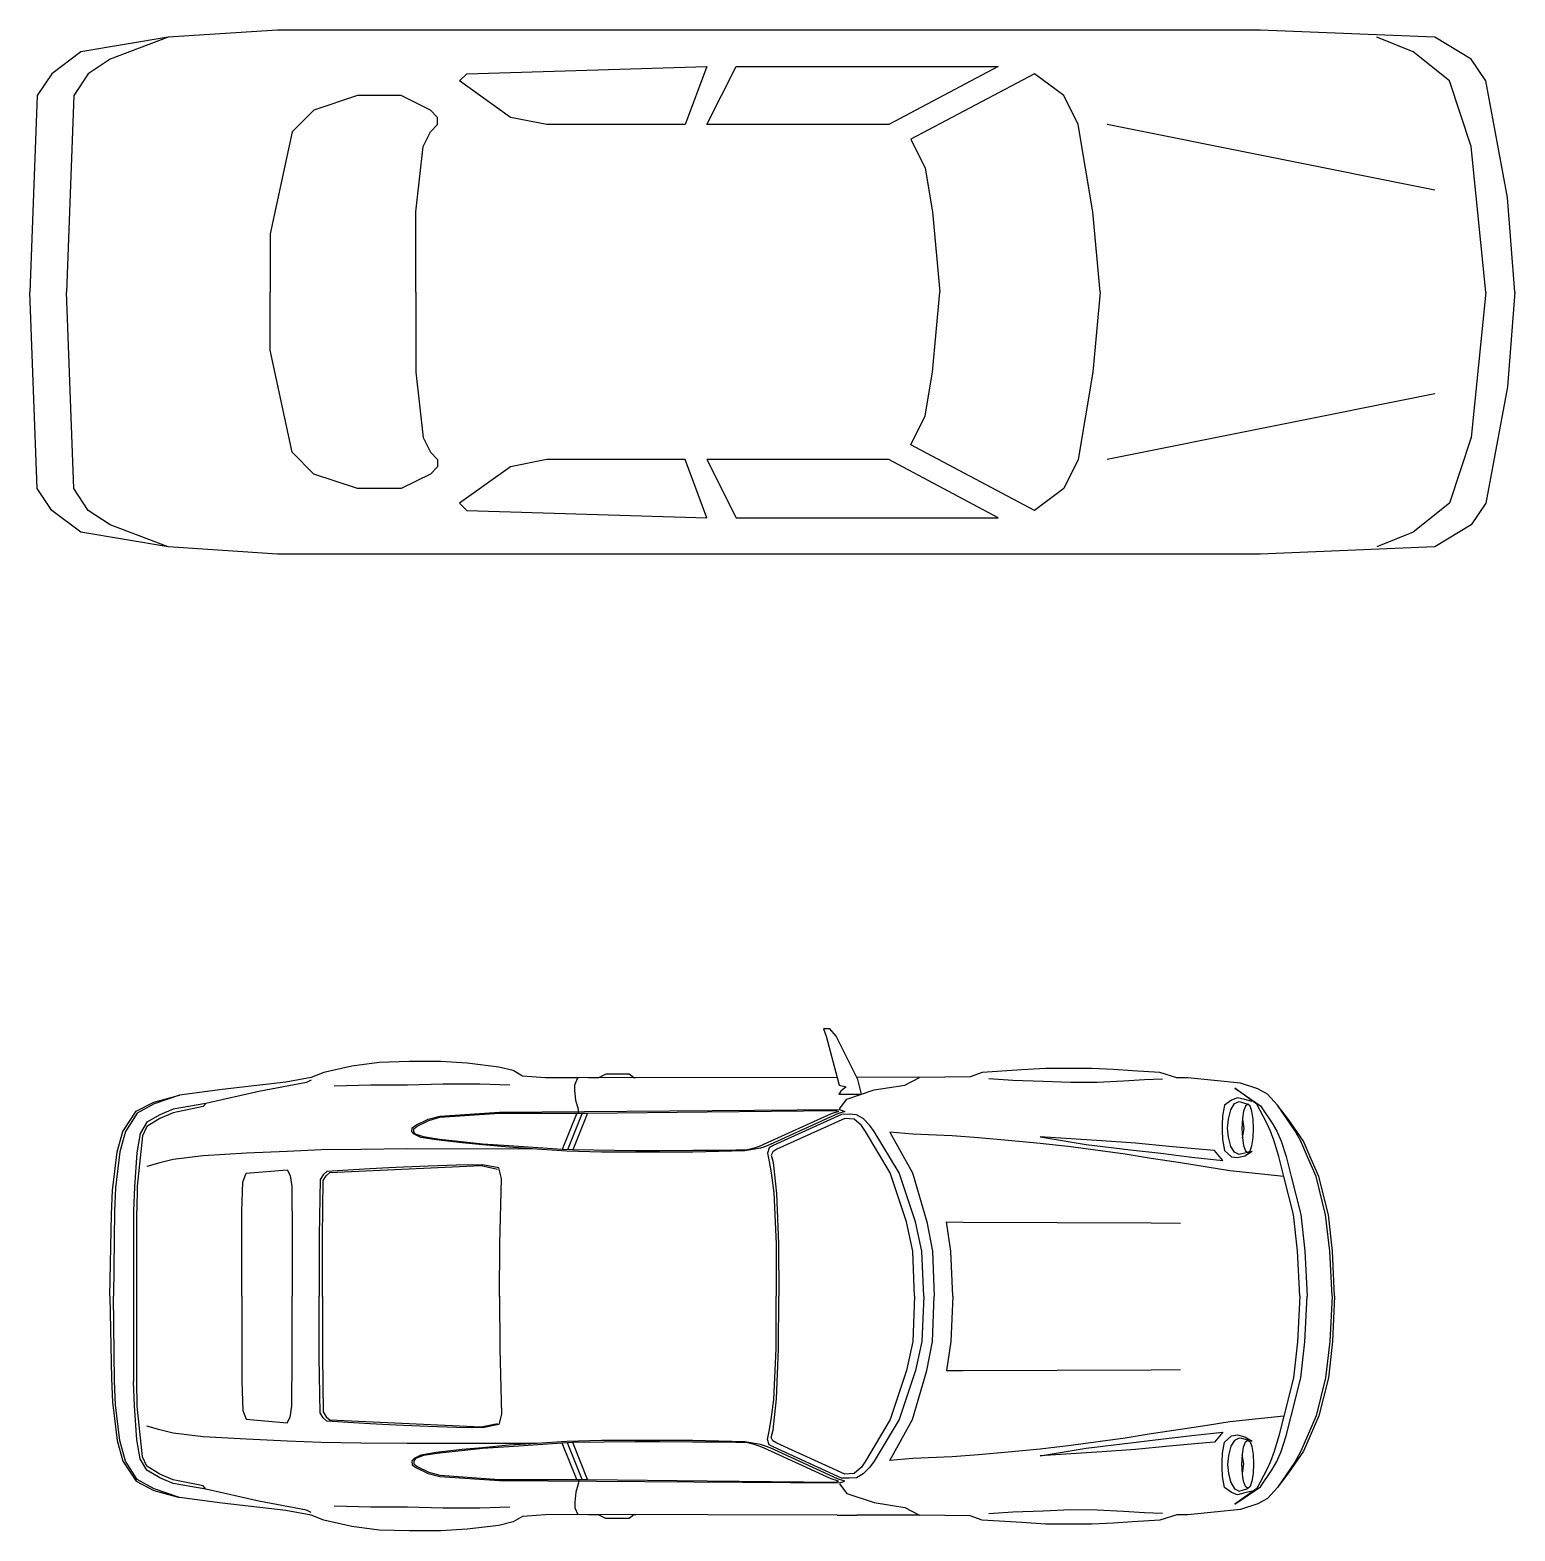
# Model space of a CAD drawing. Extents: x -2207 to 28703, y -11940 to 7083.
# Drawn here: x 8027 to 11520, y 3552 to 7083 of the extents above; entities that cross this region are included whole.
import ezdxf

# ---------------------------------------------------------------- set-up
doc = ezdxf.new("R2010")
doc.units = 0
doc.header["$MEASUREMENT"] = 0
doc.layers.add('2D', color=7, linetype='CONTINUOUS')
doc.layers.add('INSERT', color=7, linetype='CONTINUOUS')

# ---------------------------------------------------------------- blocks, each defined once
blk = doc.blocks.new('C-2CAR09')
at = {"layer": '2D', "color": 0, "linetype": 'BYBLOCK'}
for p, q in [((355.7, 629.6), (340.9, 629.6)), ((340.9, 629.6), (347.3, 612.7)), ((347.3, 612.7), (373.2, 515.2)), ((370.6, 612.7), (355.7, 629.6)), ((421.8, 510.3), (370.6, 612.7)), ((-768.2, 542.3), (-834.3, 527.4)), ((-704.2, 550.7), (-768.2, 542.3)), ((-633.8, 552.8), (-704.2, 550.7)), ((-559.3, 552.8), (-633.8, 552.8)), ((-497.3, 548.7), (-559.3, 552.8)), ((-422.8, 540), (-497.3, 548.7)), ((-388.7, 531.5), (-422.8, 540)), ((-367.2, 518.7), (-388.7, 531.5)), ((807.7, 533), (714, 527.1)), ((863.3, 536.5), (807.7, 533)), ((922.9, 536.5), (863.3, 536.5)), ((972.1, 536.5), (922.9, 536.5)), ((1023.1, 534.4), (972.1, 536.5)), ((1067.9, 530.9), (1023.1, 534.4)), ((1131.9, 527.1), (1067.9, 530.9)), ((-923.9, 504.7), (-1073.2, 487.3)), ((-874.7, 503.6), (-987.1, 482.3)), ((-864.2, 515.2), (-923.9, 504.7)), ((-864.2, 509.4), (-874.7, 503.6)), ((-834.3, 527.4), (-864.2, 515.2)), ((-723.7, 497), (-810.1, 494.7)), ((-637.5, 497), (-723.7, 497)), ((-554.3, 499.4), (-637.5, 497)), ((-467, 499.4), (-554.3, 499.4)), ((-396.6, 497), (-467, 499.4)), ((-312.5, 514.6), (-367.2, 518.7)), ((-237.1, 514.3), (-312.5, 514.6)), ((-243.5, 498.3), (-237.1, 514.3)), ((-243.5, 485.2), (-243.5, 498.3)), ((373.2, 515.5), (-237.1, 514.3)), ((-188.2, 514.9), (-211.5, 514.9)), ((-171, 523.4), (-188.2, 514.9)), ((-115.7, 523.4), (-171, 523.4)), ((-105, 514.9), (-115.7, 523.4)), ((-100.6, 514.9), (-105, 514.9)), ((373.2, 515.2), (377.6, 497.5)), ((377.6, 497.5), (394.1, 493.1)), ((566.7, 515.5), (419.2, 515.8)), ((430.2, 476.2), (421.8, 510.3)), ((460.2, 486.1), (532.7, 497.5)), ((532.7, 497.5), (566.7, 515.5)), ((686, 517.3), (566.7, 515.5)), ((714, 527.1), (686, 517.3)), ((786.4, 508.2), (730.3, 512.3)), ((857.7, 506.2), (786.4, 508.2)), ((922.9, 503.3), (857.7, 506.2)), ((984.9, 503.9), (922.9, 503.3)), ((1046.6, 506.8), (984.9, 503.9)), ((1095.8, 509.7), (1046.6, 506.8)), ((1138.3, 511.7), (1095.8, 509.7)), ((1172.3, 514.6), (1131.9, 527.1)), ((1198, 514.6), (1172.3, 514.6)), ((1321.6, 501.8), (1198, 514.6)), ((1362.4, 489), (1321.6, 501.8)), ((-1234.3, 457.2), (-1173.3, 473.9)), ((-1173.3, 473.9), (-1233, 453.2)), ((-1073.2, 487.3), (-1173.3, 473.9)), ((-987.1, 482.3), (-1111.6, 454.1)), ((-241.5, 461.4), (-243.5, 485.2)), ((-235, 439.8), (-241.5, 461.4)), ((381.6, 482.9), (377, 476.2)), ((377, 476.2), (430.2, 476.2)), ((379, 441.6), (396.2, 464.6)), ((394.1, 493.1), (381.6, 482.9)), ((396.2, 464.6), (460.2, 486.1)), ((1301, 462.2), (1284.1, 450.6)), ((1315.2, 467.5), (1301, 462.2)), ((1360.1, 452.6), (1308.5, 489.9)), ((1308.5, 489.9), (1368.8, 448.9)), ((1332.4, 463.4), (1315.2, 467.5)), ((1349.6, 459), (1332.4, 463.4)), ((1385.7, 476.2), (1362.4, 489)), ((1409.2, 450.6), (1385.7, 476.2)), ((-1306.9, 388.6), (-1275.8, 435.8)), ((-1273.1, 431.7), (-1300.5, 388.6)), ((-1275.8, 435.8), (-1234.3, 457.2)), ((-1233, 453.2), (-1273.1, 431.7)), ((-1220.2, 427.9), (-1250.1, 409.9)), ((-1188.4, 441), (-1220.2, 427.9)), ((-1188.4, 432.3), (-1220.2, 419.2)), ((-1111.6, 454.1), (-1188.4, 441)), ((-1118, 446.8), (-1188.4, 432.3)), ((-1111.6, 454.1), (-1118, 446.8)), ((-588.6, 417.7), (-561.3, 424.4)), ((-561.6, 421.8), (-420.7, 431.7)), ((-561.3, 424.4), (-420.7, 433.7)), ((-420.7, 433.7), (379, 439.8)), ((-420.7, 431.7), (-235, 431.4)), ((-238.8, 431.4), (-273.2, 346.1)), ((-226.3, 431.4), (-261, 345.5)), ((-213.8, 431.4), (-248.4, 345)), ((-235, 431.4), (-235, 439.8)), ((-235, 431.4), (-213.8, 431.4)), ((-213.8, 431.4), (67.3, 434.6)), ((67.3, 434.6), (369.7, 437.8)), ((359.2, 429.9), (200.3, 357.5)), ((374.4, 429.9), (215.5, 357.5)), ((383.4, 428.2), (222.7, 355.2)), ((376.1, 435.5), (359.2, 429.9)), ((369.7, 437.8), (376.1, 435.5)), ((390.9, 435.5), (374.4, 429.9)), ((379, 439.8), (390.9, 435.5)), ((401.7, 428.8), (383.4, 428.2)), ((418.6, 427.3), (401.7, 428.8)), ((434.6, 418.6), (418.6, 427.3)), ((1279.7, 425), (1278.9, 403.8)), ((1284.1, 450.6), (1279.7, 425)), ((1293.7, 417.4), (1299.5, 439)), ((1299.5, 439), (1308, 453.8)), ((1308, 453.8), (1318.7, 458.8)), ((1318.7, 458.8), (1338.8, 452.6)), ((1329.2, 435.8), (1326.3, 418.9)), ((1333.9, 448.3), (1329.2, 435.8)), ((1338.8, 452.6), (1333.9, 448.3)), ((1344.3, 448.3), (1338.8, 452.6)), ((1348.7, 435.8), (1344.3, 448.3)), ((1351.9, 417.1), (1348.7, 435.8)), ((1383.6, 408.1), (1360.1, 452.6)), ((1368.8, 448.9), (1396.4, 408.1)), ((1449.7, 390.9), (1409.2, 450.6)), ((1434.9, 416.3), (1409.2, 450.6)), ((-1320.3, 340.3), (-1306.9, 388.6)), ((-1300.5, 388.6), (-1313.9, 340.3)), ((-1250.1, 409.9), (-1266.2, 383.4)), ((-1250.1, 400), (-1260.9, 378.1)), ((-1220.2, 419.2), (-1250.1, 400)), ((-627.4, 388), (-626.5, 396.8)), ((-626.5, 396.8), (-617.7, 403.5)), ((-622.7, 387.7), (-622.4, 394.7)), ((-622.4, 394.7), (-614.8, 401.1)), ((-617.7, 403.5), (-588.6, 417.7)), ((-614.8, 401.1), (-587.5, 414.5)), ((-587.5, 414.5), (-561.6, 421.8)), ((391.2, 418.9), (231.5, 346.4)), ((413.1, 417.4), (391.2, 418.9)), ((430.2, 402.6), (413.1, 417.4)), ((439.5, 388.6), (430.2, 402.6)), ((450, 402.6), (434.6, 418.6)), ((497.8, 290.8), (439.5, 388.6)), ((460.2, 388.6), (450, 402.6)), ((519.3, 290.8), (460.2, 388.6)), ((1278.9, 403.8), (1278.9, 390.9)), ((1278.9, 390.9), (1279.7, 369.4)), ((1291.7, 396.2), (1293.7, 417.4)), ((1293.7, 374.9), (1291.7, 396.2)), ((1326.3, 418.9), (1324.8, 395)), ((1324.8, 395), (1326.9, 373.2)), ((1329.8, 395), (1326, 373.5)), ((1326.9, 417.1), (1329.8, 395)), ((1352.8, 395), (1351.9, 417.1)), ((1351.9, 373.2), (1352.8, 395)), ((1392.1, 389.2), (1383.6, 408.1)), ((1400.8, 365.6), (1392.1, 389.2)), ((1396.4, 408.1), (1407.2, 389.2)), ((1407.2, 389.2), (1417.7, 365.6)), ((1470.1, 365.3), (1434.9, 416.3)), ((1463.7, 365.3), (1449.7, 390.9)), ((-1266.2, 383.4), (-1274.3, 338.3)), ((-1260.9, 378.1), (-1273, 259.4)), ((-621.5, 382.2), (-627.4, 388)), ((-618.3, 382.2), (-622.7, 387.7)), ((-606.2, 374.6), (-621.5, 382.2)), ((-600, 375.5), (-618.3, 382.2)), ((-569.8, 368.4), (-606.2, 374.6)), ((-561.9, 369.4), (-600, 375.5)), ((-508.7, 361.4), (-569.8, 368.4)), ((-503.1, 363.6), (-561.9, 369.4)), ((-460.7, 357.3), (-508.7, 361.4)), ((-461.2, 358.9), (-503.1, 363.6)), ((-399.2, 354.6), (-461.2, 358.9)), ((-399.2, 351.1), (-460.7, 357.3)), ((-273.5, 346.1), (-399.2, 354.6)), ((189.6, 353.4), (177.9, 349.3)), ((200.3, 357.5), (189.6, 353.4)), ((204.7, 353.4), (193, 349.3)), ((215.5, 357.5), (204.7, 353.4)), ((222.7, 355.2), (213.1, 350.2)), ((551.3, 382.2), (497.5, 386.6)), ((497.5, 386.6), (550.4, 290.8)), ((643.6, 378.1), (551.3, 382.2)), ((705.5, 373.8), (643.6, 378.1)), ((775.7, 367.4), (705.5, 373.8)), ((850.5, 360.4), (775.7, 367.4)), ((850.5, 376.1), (959.3, 357.8)), ((995.7, 366.5), (850.5, 376.1)), ((922.9, 352), (850.5, 360.4)), ((959.3, 357.8), (1063.5, 345.5)), ((1074.9, 361), (995.7, 366.5)), ((1154, 353.4), (1074.9, 361)), ((1223.3, 346.7), (1154, 353.4)), ((1279.7, 369.4), (1284.1, 343.8)), ((1299.5, 353.4), (1293.7, 374.9)), ((1308, 339.7), (1299.5, 353.4)), ((1326.9, 373.2), (1328.9, 355.7)), ((1328.9, 355.7), (1333.6, 342.9)), ((1344.3, 342.6), (1348.7, 354.3)), ((1348.7, 354.3), (1351.9, 373.2)), ((1412.4, 329.3), (1400.8, 365.6)), ((1417.7, 365.6), (1429.3, 329.3)), ((1479.7, 329), (1463.7, 365.3)), ((1486.1, 329), (1470.1, 365.3)), ((-1331.3, 249.8), (-1320.3, 340.3)), ((-1313.9, 340.3), (-1324.4, 256.2)), ((-1274.3, 338.3), (-1279.5, 258.5)), ((-1188.4, 322.3), (-1220.2, 315)), ((-1118, 331.3), (-1188.4, 322.3)), ((-1016.2, 337.1), (-1118, 331.3)), ((-920.4, 341.5), (-1016.2, 337.1)), ((-840.7, 345), (-920.4, 341.5)), ((-747, 346.1), (-840.7, 345)), ((-638.1, 347.3), (-747, 346.1)), ((-333.1, 346.7), (-638.1, 347.3)), ((-333.1, 346.7), (-399.2, 351.1)), ((-262.4, 341.9), (-333.1, 346.7)), ((-248.4, 345), (-273.5, 346.1)), ((-180.9, 339.7), (-262.4, 341.9)), ((-100.9, 342.6), (-248.4, 345)), ((-100.6, 339.7), (-180.9, 339.7)), ((-43.8, 343.2), (-100.9, 342.6)), ((33.6, 339.7), (-100.6, 339.7)), ((33.9, 343.5), (-43.8, 343.2)), ((156.1, 342.6), (33.6, 339.7)), ((107.2, 343.5), (33.9, 343.5)), ((162.2, 345.3), (107.2, 343.5)), ((193, 349.3), (156.1, 342.6)), ((177.9, 349.3), (162.2, 345.3)), ((213.1, 350.2), (209.1, 337.7)), ((209.1, 337.7), (213.1, 317.6)), ((221.9, 340.6), (218.1, 332.7)), ((218.1, 332.7), (223, 315.3)), ((231.5, 346.4), (221.9, 340.6)), ((1050.4, 334.8), (922.9, 352)), ((1112.1, 324.6), (1050.4, 334.8)), ((1063.5, 345.5), (1134.2, 337.1)), ((1180.8, 314.4), (1112.1, 324.6)), ((1134.2, 337.1), (1207.3, 327.8)), ((1207.3, 327.8), (1280.3, 320.2)), ((1261.1, 343.5), (1223.3, 346.7)), ((1280.3, 320.2), (1261.1, 343.5)), ((1284.1, 343.8), (1301, 328.7)), ((1301, 328.7), (1315.2, 326.9)), ((1318.7, 334.2), (1308, 339.7)), ((1315.2, 326.9), (1332.4, 331)), ((1325.1, 335.4), (1318.7, 334.2)), ((1338.8, 338.9), (1325.1, 335.4)), ((1332.4, 331), (1349.6, 341.8)), ((1333.6, 342.9), (1338.8, 338.9)), ((1338.8, 338.9), (1344.3, 342.6)), ((1424.1, 282.4), (1412.4, 329.3)), ((1429.3, 329.3), (1441.3, 282.4)), ((1499.8, 282.1), (1479.7, 329)), ((1506.2, 282.1), (1486.1, 329)), ((-1220.2, 315), (-1250.1, 306.3)), ((-1024.6, 269.3), (-1016.5, 290)), ((-1016.5, 290), (-920.1, 298.4)), ((-920.1, 298.4), (-913.7, 284.7)), ((-913.7, 284.7), (-909.4, 258.8)), ((-836, 286.5), (-843, 275.1)), ((-827, 294), (-836, 286.5)), ((-835.4, 272.8), (-828.7, 284.4)), ((-828.7, 284.4), (-819.7, 291.7)), ((-764.1, 298.1), (-827, 294)), ((-819.7, 291.7), (-463.8, 308)), ((-725.1, 300.4), (-764.1, 298.1)), ((-681.2, 303.1), (-725.1, 300.4)), ((-647.1, 304.2), (-681.2, 303.1)), ((-588.4, 307.1), (-647.1, 304.2)), ((-522, 309.2), (-588.4, 307.1)), ((-460.9, 310.3), (-522, 309.2)), ((-463.8, 308), (-425.7, 300.1)), ((-422.8, 302.5), (-460.9, 310.3)), ((-416.4, 278), (-422.8, 302.5)), ((213.1, 317.6), (218.4, 290.8)), ((218.4, 290.8), (223.9, 243.7)), ((223, 315.3), (230.6, 242.2)), ((536.2, 175.6), (497.8, 290.8)), ((557.7, 175.6), (519.3, 290.8)), ((550.4, 290.8), (584.5, 175.6)), ((1243.9, 304.5), (1180.8, 314.4)), ((1296.6, 295.8), (1243.9, 304.5)), ((1424.1, 282.4), (1296.6, 295.8)), ((-1333.7, 194.2), (-1331.3, 249.8)), ((-1324.4, 256.2), (-1326.7, 200.6)), ((-1279.5, 258.5), (-1281.6, 201.2)), ((-1273, 259.4), (-1273.8, 201.8)), ((-1026.9, 200.9), (-1024.6, 269.3)), ((-909.4, 258.8), (-908.8, 143.3)), ((-843, 275.1), (-845.3, 143.3)), ((-836.9, 141.2), (-835.4, 272.8)), ((-420.4, 124.4), (-416.4, 278)), ((1446.5, 192.8), (1424.1, 282.4)), ((1441.3, 282.4), (1463.7, 192.8)), ((1522.2, 192.5), (1499.8, 282.1)), ((1528.6, 192.5), (1506.2, 282.1)), ((223.9, 243.7), (230, 124.1)), ((230.6, 242.2), (235.2, 124.1)), ((-1337.5, 1), (-1333.7, 194.2)), ((-1326.7, 200.6), (-1329, 0.7)), ((-1281.6, 201.2), (-1281.6, -199.8)), ((-1273.8, -200.4), (-1273.8, 201.8)), ((-1026.9, 0.7), (-1026.9, 200.9)), ((1456.1, 107.5), (1446.5, 192.8)), ((1463.7, 192.8), (1473.3, 107.5)), ((1531.8, 107.2), (1522.2, 192.5)), ((1538.2, 107.2), (1528.6, 192.5)), ((-908.8, 143.3), (-908.8, 0.7)), ((-845.3, 143.3), (-845.3, 0.7)), ((-836.9, 0.4), (-836.9, 141.2)), ((551, 107.2), (536.2, 175.6)), ((572.5, 107.2), (557.7, 175.6)), ((584.5, 175.6), (597.3, 107.2)), ((640.9, 107.2), (630.5, 175.6)), ((630.5, 175.6), (669.5, 175.3)), ((669.5, 175.3), (1112.1, 173.8)), ((1112.1, 173.8), (1180.8, 173)), ((-420.7, 0.4), (-420.4, 124.4)), ((230, 124.1), (229.4, 0.7)), ((235.2, 124.1), (236.1, 0.7)), ((555.4, 0.7), (551, 107.2)), ((576.9, 0.7), (572.5, 107.2)), ((597.3, 107.2), (601.6, 0.7)), ((645.3, 0.7), (640.9, 107.2)), ((1461.3, 0.7), (1456.1, 107.5)), ((1473.3, 107.5), (1478.5, 0.7)), ((1537.3, 0.7), (1531.8, 107.2)), ((1543.4, 0.7), (1538.2, 107.2)), ((-1337.5, 0.4), (-1333.7, -192.8)), ((-1326.7, -199.3), (-1329, 0.7)), ((-1026.9, 0.7), (-1026.9, -199.5)), ((-908.8, -141.9), (-908.8, 0.7)), ((-845.3, -141.9), (-845.3, 0.7)), ((-836.9, 1), (-836.9, -139.9)), ((-420.7, 1), (-420.4, -123)), ((230, -122.7), (229.4, 0.7)), ((235.2, -122.7), (236.1, 0.7)), ((555.4, 0.7), (551, -105.8)), ((576.9, 0.7), (572.5, -105.8)), ((597.3, -105.8), (601.6, 0.7)), ((645.3, 0.7), (640.9, -105.8)), ((1461.3, 0.7), (1456.1, -106.1)), ((1473.3, -106.1), (1478.5, 0.7)), ((1537.3, 0.7), (1531.8, -105.8)), ((1543.4, 0.7), (1538.2, -105.8)), ((1543.4, 0.7), (1543.4, 0.7)), ((551, -105.8), (536.2, -174.2)), ((572.5, -105.8), (557.7, -174.2)), ((584.5, -174.2), (597.3, -105.8)), ((640.9, -105.8), (630.5, -174.2)), ((1531.8, -105.8), (1522.2, -191.1)), ((1538.2, -105.8), (1528.6, -191.1)), ((-836.9, -139.9), (-835.4, -271.4)), ((-420.4, -123), (-416.4, -276.7)), ((223.9, -242.3), (230, -122.7)), ((230.6, -240.9), (235.2, -122.7)), ((1456.1, -106.1), (1446.5, -191.4)), ((1463.7, -191.4), (1473.3, -106.1)), ((-909.4, -257.5), (-908.8, -141.9)), ((-843, -273.8), (-845.3, -141.9)), ((536.2, -174.2), (497.8, -289.5)), ((557.7, -174.2), (519.3, -289.5)), ((550.4, -289.5), (584.5, -174.2)), ((630.5, -174.2), (669.5, -173.9)), ((669.5, -173.9), (1112.1, -172.5)), ((1112.1, -172.5), (1180.8, -171.6)), ((-1333.7, -192.8), (-1331.3, -248.4)), ((-1324.4, -254.8), (-1326.7, -199.3)), ((-1279.5, -257.2), (-1281.6, -199.8)), ((-1273, -258), (-1273.8, -200.4)), ((-1026.9, -199.5), (-1024.6, -267.9)), ((1446.5, -191.4), (1424.1, -281)), ((1441.3, -281), (1463.7, -191.4)), ((1522.2, -191.1), (1499.8, -280.7)), ((1528.6, -191.1), (1506.2, -280.7)), ((218.4, -289.5), (223.9, -242.3)), ((223, -313.9), (230.6, -240.9)), ((-1331.3, -248.4), (-1320.3, -338.9)), ((-1313.9, -338.9), (-1324.4, -254.8)), ((-1274.3, -336.9), (-1279.5, -257.2)), ((-1260.9, -376.8), (-1273, -258)), ((-1024.6, -267.9), (-1016.5, -288.6)), ((-913.7, -283.4), (-909.4, -257.5)), ((-836, -285.1), (-843, -273.8)), ((-835.4, -271.4), (-828.7, -283.1)), ((-416.4, -276.7), (-422.8, -301.1)), ((1424.1, -281), (1296.6, -294.4)), ((1424.1, -281), (1412.4, -327.9)), ((1429.3, -327.9), (1441.3, -281)), ((1499.8, -280.7), (1479.7, -327.6)), ((1506.2, -280.7), (1486.1, -327.6)), ((-1220.2, -313.6), (-1250.1, -304.9)), ((-1188.4, -320.9), (-1220.2, -313.6)), ((-1016.5, -288.6), (-920.1, -297)), ((-920.1, -297), (-913.7, -283.4)), ((-827, -292.7), (-836, -285.1)), ((-828.7, -283.1), (-819.7, -290.3)), ((-764.1, -296.7), (-827, -292.7)), ((-819.7, -290.3), (-463.8, -306.6)), ((-725.1, -299.1), (-764.1, -296.7)), ((-681.2, -301.7), (-725.1, -299.1)), ((-647.1, -302.9), (-681.2, -301.7)), ((-588.4, -305.8), (-647.1, -302.9)), ((-522, -307.8), (-588.4, -305.8)), ((-460.9, -309), (-522, -307.8)), ((-463.8, -306.6), (-425.7, -298.8)), ((-422.8, -301.1), (-460.9, -309)), ((209.1, -336.3), (213.1, -316.2)), ((213.1, -316.2), (218.4, -289.5)), ((218.1, -331.4), (223, -313.9)), ((497.8, -289.5), (439.5, -387.3)), ((519.3, -289.5), (460.2, -387.3)), ((497.5, -385.2), (550.4, -289.5)), ((1180.8, -313), (1112.1, -323.2)), ((1243.9, -303.1), (1180.8, -313)), ((1296.6, -294.4), (1243.9, -303.1)), ((-1320.3, -338.9), (-1306.9, -387.3)), ((-1300.5, -387.3), (-1313.9, -338.9)), ((-1266.2, -382), (-1274.3, -336.9)), ((-1118, -329.9), (-1188.4, -320.9)), ((-1016.2, -335.7), (-1118, -329.9)), ((-920.4, -340.1), (-1016.2, -335.7)), ((-840.7, -343.6), (-920.4, -340.1)), ((-747, -344.8), (-840.7, -343.6)), ((-638.1, -345.9), (-747, -344.8)), ((-333.1, -345.3), (-638.1, -345.9)), ((-399.2, -349.7), (-460.7, -355.9)), ((-273.5, -344.8), (-399.2, -353.2)), ((-333.1, -345.3), (-399.2, -349.7)), ((-262.4, -340.5), (-333.1, -345.3)), ((-248.4, -343.6), (-273.5, -344.8)), ((-238.8, -430), (-273.2, -344.8)), ((-180.9, -338.4), (-262.4, -340.5)), ((-226.3, -430), (-261, -344.2)), ((-100.9, -341.3), (-248.4, -343.6)), ((-213.8, -430), (-248.4, -343.6)), ((-100.6, -338.4), (-180.9, -338.4)), ((-43.8, -341.9), (-100.9, -341.3)), ((33.6, -338.4), (-100.6, -338.4)), ((33.9, -342.1), (-43.8, -341.9)), ((156.1, -341.3), (33.6, -338.4)), ((107.2, -342.1), (33.9, -342.1)), ((162.2, -343.9), (107.2, -342.1)), ((193, -348), (156.1, -341.3)), ((177.9, -348), (162.2, -343.9)), ((189.6, -352), (177.9, -348)), ((200.3, -356.1), (189.6, -352)), ((204.7, -352), (193, -348)), ((215.5, -356.1), (204.7, -352)), ((213.1, -348.8), (209.1, -336.3)), ((222.7, -353.8), (213.1, -348.8)), ((221.9, -339.2), (218.1, -331.4)), ((231.5, -345.1), (221.9, -339.2)), ((391.2, -417.5), (231.5, -345.1)), ((922.9, -350.6), (850.5, -359)), ((1050.4, -333.4), (922.9, -350.6)), ((959.3, -356.4), (1063.5, -344.2)), ((1112.1, -323.2), (1050.4, -333.4)), ((1063.5, -344.2), (1134.2, -335.7)), ((1154, -352), (1074.9, -359.6)), ((1134.2, -335.7), (1207.3, -326.4)), ((1223.3, -345.3), (1154, -352)), ((1207.3, -326.4), (1280.3, -318.9)), ((1261.1, -342.1), (1223.3, -345.3)), ((1280.3, -318.9), (1261.1, -342.1)), ((1279.7, -368), (1284.1, -342.4)), ((1284.1, -342.4), (1301, -327.3)), ((1299.5, -352), (1293.7, -373.6)), ((1308, -338.4), (1299.5, -352)), ((1301, -327.3), (1315.2, -325.6)), ((1318.7, -332.8), (1308, -338.4)), ((1315.2, -325.6), (1332.4, -329.6)), ((1325.1, -334), (1318.7, -332.8)), ((1338.8, -337.5), (1325.1, -334)), ((1328.9, -354.4), (1333.6, -341.6)), ((1332.4, -329.6), (1349.6, -340.4)), ((1333.6, -341.6), (1338.8, -337.5)), ((1338.8, -337.5), (1344.3, -341.3)), ((1344.3, -341.3), (1348.7, -352.9)), ((1348.7, -352.9), (1351.9, -371.8)), ((1412.4, -327.9), (1400.8, -364.3)), ((1417.7, -364.3), (1429.3, -327.9)), ((1479.7, -327.6), (1463.7, -364)), ((1486.1, -327.6), (1470.1, -364)), ((-1306.9, -387.3), (-1275.8, -434.4)), ((-1273.1, -430.3), (-1300.5, -387.3)), ((-1250.1, -408.5), (-1266.2, -382)), ((-1250.1, -398.6), (-1260.9, -376.8)), ((-621.5, -380.9), (-627.4, -386.7)), ((-627.4, -386.7), (-626.5, -395.4)), ((-618.3, -380.9), (-622.7, -386.4)), ((-622.7, -386.4), (-622.4, -393.4)), ((-606.2, -373.2), (-621.5, -380.9)), ((-600, -374.2), (-618.3, -380.9)), ((-569.8, -367.1), (-606.2, -373.2)), ((-561.9, -368), (-600, -374.2)), ((-508.7, -360), (-569.8, -367.1)), ((-503.1, -362.2), (-561.9, -368)), ((-460.7, -355.9), (-508.7, -360)), ((-461.2, -357.6), (-503.1, -362.2)), ((-399.2, -353.2), (-461.2, -357.6)), ((359.2, -428.6), (200.3, -356.1)), ((374.4, -428.6), (215.5, -356.1)), ((383.4, -426.8), (222.7, -353.8)), ((439.5, -387.3), (430.2, -401.2)), ((460.2, -387.3), (450, -401.2)), ((551.3, -380.9), (497.5, -385.2)), ((643.6, -376.8), (551.3, -380.9)), ((705.5, -372.4), (643.6, -376.8)), ((775.7, -366), (705.5, -372.4)), ((850.5, -359), (775.7, -366)), ((850.5, -374.7), (959.3, -356.4)), ((995.7, -365.1), (850.5, -374.7)), ((1074.9, -359.6), (995.7, -365.1)), ((1278.9, -389.6), (1279.7, -368)), ((1293.7, -373.6), (1291.7, -394.8)), ((1324.8, -393.7), (1326.9, -371.8)), ((1329.8, -393.7), (1326, -372.1)), ((1326.9, -371.8), (1328.9, -354.4)), ((1351.9, -371.8), (1352.8, -393.7)), ((1392.1, -387.8), (1383.6, -406.8)), ((1400.8, -364.3), (1392.1, -387.8)), ((1396.4, -406.8), (1407.2, -387.8)), ((1407.2, -387.8), (1417.7, -364.3)), ((1470.1, -364), (1434.9, -414.9)), ((1463.7, -364), (1449.7, -389.6)), ((-1220.2, -417.8), (-1250.1, -398.6)), ((-1220.2, -426.5), (-1250.1, -408.5)), ((-1188.4, -430.9), (-1220.2, -417.8)), ((-626.5, -395.4), (-617.7, -402.1)), ((-622.4, -393.4), (-614.8, -399.8)), ((-617.7, -402.1), (-588.6, -416.4)), ((-614.8, -399.8), (-587.5, -413.2)), ((-588.6, -416.4), (-561.3, -423)), ((-587.5, -413.2), (-561.6, -420.4)), ((-561.6, -420.4), (-420.7, -430.3)), ((-561.3, -423), (-420.7, -432.4)), ((413.1, -416.1), (391.2, -417.5)), ((430.2, -401.2), (413.1, -416.1)), ((434.6, -417.2), (418.6, -426)), ((450, -401.2), (434.6, -417.2)), ((1278.9, -402.4), (1278.9, -389.6)), ((1279.7, -423.6), (1278.9, -402.4)), ((1284.1, -449.2), (1279.7, -423.6)), ((1291.7, -394.8), (1293.7, -416.1)), ((1293.7, -416.1), (1299.5, -437.6)), ((1326.3, -417.5), (1324.8, -393.7)), ((1329.2, -434.4), (1326.3, -417.5)), ((1326.9, -415.8), (1329.8, -393.7)), ((1351.9, -415.8), (1348.7, -434.4)), ((1352.8, -393.7), (1351.9, -415.8)), ((1383.6, -406.8), (1360.1, -451.3)), ((1368.8, -447.5), (1396.4, -406.8)), ((1449.7, -389.6), (1409.2, -449.2)), ((1434.9, -414.9), (1409.2, -449.2)), ((-1275.8, -434.4), (-1234.3, -455.8)), ((-1233, -451.9), (-1273.1, -430.3)), ((-1234.3, -455.8), (-1173.3, -472.5)), ((-1173.3, -472.5), (-1233, -451.9)), ((-1188.4, -439.6), (-1220.2, -426.5)), ((-1118, -445.5), (-1188.4, -430.9)), ((-1111.6, -452.7), (-1188.4, -439.6)), ((-1111.6, -452.7), (-1118, -445.5)), ((-987.1, -481), (-1111.6, -452.7)), ((-420.7, -430.3), (-235, -430)), ((-420.7, -432.4), (379, -438.5)), ((-235, -438.5), (-241.5, -460)), ((-235, -430), (-213.8, -430)), ((-235, -430), (-235, -438.5)), ((-213.8, -430), (67.3, -433.2)), ((67.3, -433.2), (369.7, -436.4)), ((376.1, -434.1), (359.2, -428.6)), ((369.7, -436.4), (376.1, -434.1)), ((390.9, -434.1), (374.4, -428.6)), ((379, -438.5), (390.9, -434.1)), ((379, -440.2), (396.2, -463.2)), ((401.7, -427.4), (383.4, -426.8)), ((418.6, -426), (401.7, -427.4)), ((1301, -460.9), (1284.1, -449.2)), ((1299.5, -437.6), (1308, -452.4)), ((1308, -452.4), (1318.7, -457.4)), ((1308.5, -488.5), (1368.8, -447.5)), ((1360.1, -451.3), (1308.5, -488.5)), ((1318.7, -457.4), (1338.8, -451.3)), ((1333.9, -446.9), (1329.2, -434.4)), ((1349.6, -457.7), (1332.4, -462)), ((1338.8, -451.3), (1333.9, -446.9)), ((1344.3, -446.9), (1338.8, -451.3)), ((1348.7, -434.4), (1344.3, -446.9)), ((1409.2, -449.2), (1385.7, -474.9)), ((-1073.2, -485.9), (-1173.3, -472.5)), ((-923.9, -503.4), (-1073.2, -485.9)), ((-874.7, -502.2), (-987.1, -481)), ((-723.7, -495.7), (-810.1, -493.3)), ((-241.5, -460), (-243.5, -483.9)), ((-243.5, -483.9), (-243.5, -497)), ((396.2, -463.2), (460.2, -484.7)), ((460.2, -484.7), (532.7, -496.1)), ((1315.2, -466.1), (1301, -460.9)), ((1332.4, -462), (1315.2, -466.1)), ((1362.4, -487.7), (1321.6, -500.5)), ((1385.7, -474.9), (1362.4, -487.7)), ((-864.2, -513.8), (-923.9, -503.4)), ((-864.2, -508), (-874.7, -502.2)), ((-834.3, -526.1), (-864.2, -513.8)), ((-768.2, -540.9), (-834.3, -526.1)), ((-637.5, -495.7), (-723.7, -495.7)), ((-554.3, -498), (-637.5, -495.7)), ((-467, -498), (-554.3, -498)), ((-396.6, -495.7), (-467, -498)), ((-367.2, -517.3), (-388.7, -530.1)), ((-312.5, -513.3), (-367.2, -517.3)), ((-237.1, -513), (-312.5, -513.3)), ((-243.5, -497), (-237.1, -513)), ((373.2, -514.1), (-237.1, -513)), ((-188.2, -513.6), (-211.5, -513.6)), ((-171, -522), (-188.2, -513.6)), ((-115.7, -522), (-171, -522)), ((-105, -513.6), (-115.7, -522)), ((-100.6, -513.6), (-105, -513.6)), ((373.2, -514.1), (419.2, -514.4)), ((566.7, -514.1), (419.2, -514.4)), ((532.7, -496.1), (566.7, -514.1)), ((686, -515.9), (566.7, -514.1)), ((714, -525.8), (686, -515.9)), ((807.7, -531.6), (714, -525.8)), ((786.4, -506.9), (730.3, -510.9)), ((857.7, -504.8), (786.4, -506.9)), ((922.9, -501.9), (857.7, -504.8)), ((984.9, -502.5), (922.9, -501.9)), ((1046.6, -505.4), (984.9, -502.5)), ((1067.9, -529.6), (1023.1, -533.1)), ((1095.8, -508.3), (1046.6, -505.4)), ((1131.9, -525.8), (1067.9, -529.6)), ((1138.3, -510.4), (1095.8, -508.3)), ((1172.3, -513.3), (1131.9, -525.8)), ((1198, -513.3), (1172.3, -513.3)), ((1321.6, -500.5), (1198, -513.3)), ((-704.2, -549.4), (-768.2, -540.9)), ((-633.8, -551.4), (-704.2, -549.4)), ((-559.3, -551.4), (-633.8, -551.4)), ((-497.3, -547.3), (-559.3, -551.4)), ((-422.8, -538.6), (-497.3, -547.3)), ((-388.7, -530.1), (-422.8, -538.6)), ((863.3, -535.1), (807.7, -531.6)), ((922.9, -535.1), (863.3, -535.1)), ((972.1, -535.1), (922.9, -535.1)), ((1023.1, -533.1), (972.1, -535.1))]:
    blk.add_line(p, q, dxfattribs=at)
blk = doc.blocks.new('C-2CAR04')
at = {"layer": '2D', "color": 0, "linetype": 'BYBLOCK'}
for p, q in [((-1293, 609.3), (-1498.4, 575.1)), ((-1293, 609.3), (-1429.9, 557.9)), ((-1036.1, 626.4), (-1293, 609.3)), ((1275.2, 626.4), (-1036.1, 626.4)), ((1686.1, 609.3), (1275.2, 626.4)), ((1634.8, 575.1), (1549.2, 609.3)), ((1771.7, 557.9), (1686.1, 609.3)), ((-1498.4, 575.1), (-1566.9, 523.7)), ((1720.4, 506.6), (1634.8, 575.1)), ((-1429.9, 557.9), (-1481.3, 523.7)), ((-591, 523.7), (-26, 540.8)), ((-26, 540.8), (-77.4, 403.9)), ((-26, 403.9), (42.5, 540.8)), ((42.5, 540.8), (658.9, 540.8)), ((658.9, 540.8), (402, 403.9)), ((1806, 506.6), (1771.7, 557.9)), ((-1566.9, 523.7), (-1601.1, 472.3)), ((-1481.3, 523.7), (-1515.5, 472.3)), ((-608.1, 506.6), (-591, 523.7)), ((-488.3, 421), (-608.1, 506.6)), ((744.5, 523.7), (453.4, 369.6)), ((813, 472.3), (744.5, 523.7)), ((1771.7, 352.5), (1720.4, 506.6)), ((1857.3, 232.6), (1806, 506.6)), ((-1601.1, 472.3), (-1618.3, 10.1)), ((-1515.5, 472.3), (-1532.7, 10.1)), ((-847.8, 472.3), (-950.5, 438.1)), ((-745.1, 472.3), (-847.8, 472.3)), ((-676.6, 438.1), (-745.1, 472.3)), ((847.2, 403.9), (813, 472.3)), ((-950.5, 438.1), (-1001.9, 386.7)), ((-659.5, 421), (-676.6, 438.1)), ((-676.6, 386.7), (-659.5, 403.9)), ((-659.5, 403.9), (-659.5, 421)), ((-402.7, 403.9), (-488.3, 421)), ((-77.4, 403.9), (-402.7, 403.9)), ((402, 403.9), (-26, 403.9)), ((881.4, 198.4), (847.2, 403.9)), ((1686.1, 249.8), (915.7, 403.9)), ((-1001.9, 386.7), (-1053.3, 147)), ((-693.7, 352.5), (-676.6, 386.7)), ((453.4, 369.6), (487.6, 301.1)), ((-710.8, 198.4), (-693.7, 352.5)), ((1806, 10.1), (1771.7, 352.5)), ((487.6, 301.1), (504.8, 198.4)), ((1874.5, 10.1), (1857.3, 232.6)), ((-710.8, 10.1), (-710.8, 198.4)), ((504.8, 198.4), (521.9, 10.1)), ((898.6, 10.1), (881.4, 198.4)), ((-1053.3, 147), (-1053.3, 10.1)), ((-1601.1, -452.2), (-1618.3, 10.1)), ((-1515.5, -452.2), (-1532.7, 10.1)), ((-1053.3, -126.9), (-1053.3, 10.1)), ((-710.8, 10.1), (-710.8, -178.3)), ((504.8, -178.3), (521.9, 10.1)), ((898.6, 10.1), (881.4, -178.3)), ((1806, 10.1), (1771.7, -332.4)), ((1874.5, 10.1), (1857.3, -212.5)), ((-1001.9, -366.6), (-1053.3, -126.9)), ((-710.8, -178.3), (-693.7, -332.4)), ((487.6, -281), (504.8, -178.3)), ((881.4, -178.3), (847.2, -383.7)), ((1686.1, -229.6), (915.7, -383.7)), ((1857.3, -212.5), (1806, -486.5)), ((453.4, -349.5), (487.6, -281)), ((-693.7, -332.4), (-676.6, -366.6)), ((744.5, -503.6), (453.4, -349.5)), ((1771.7, -332.4), (1720.4, -486.5)), ((-950.5, -418), (-1001.9, -366.6)), ((-676.6, -366.6), (-659.5, -383.7)), ((-659.5, -383.7), (-659.5, -400.8)), ((-402.7, -383.7), (-488.3, -400.8)), ((-77.4, -383.7), (-402.7, -383.7)), ((-26, -520.7), (-77.4, -383.7)), ((-26, -383.7), (42.5, -520.7)), ((402, -383.7), (-26, -383.7)), ((658.9, -520.7), (402, -383.7)), ((847.2, -383.7), (813, -452.2)), ((-847.8, -452.2), (-950.5, -418)), ((-676.6, -418), (-745.1, -452.2)), ((-659.5, -400.8), (-676.6, -418)), ((-488.3, -400.8), (-608.1, -486.5)), ((-1566.9, -503.6), (-1601.1, -452.2)), ((-1481.3, -503.6), (-1515.5, -452.2)), ((-745.1, -452.2), (-847.8, -452.2)), ((813, -452.2), (744.5, -503.6)), ((-608.1, -486.5), (-591, -503.6)), ((1720.4, -486.5), (1634.8, -554.9)), ((1806, -486.5), (1771.7, -537.8)), ((-1498.4, -554.9), (-1566.9, -503.6)), ((-1429.9, -537.8), (-1481.3, -503.6)), ((-591, -503.6), (-26, -520.7)), ((42.5, -520.7), (658.9, -520.7)), ((-1293, -589.2), (-1498.4, -554.9)), ((-1293, -589.2), (-1429.9, -537.8)), ((1634.8, -554.9), (1549.2, -589.2)), ((1771.7, -537.8), (1686.1, -589.2)), ((-1036.1, -606.3), (-1293, -589.2)), ((1686.1, -589.2), (1275.2, -606.3)), ((1275.2, -606.3), (-1036.1, -606.3))]:
    blk.add_line(p, q, dxfattribs=at)

msp = doc.modelspace()

# ---------------------------------------------------------------- block references
at = {"layer": 'INSERT'}
for name, p in [('C-2CAR04', (9645.6, 6456.7)), ('C-2CAR09', (9552.6, 4103.8))]:
    msp.add_blockref(name, p, dxfattribs=at)

doc.saveas('drawing.dxf')
